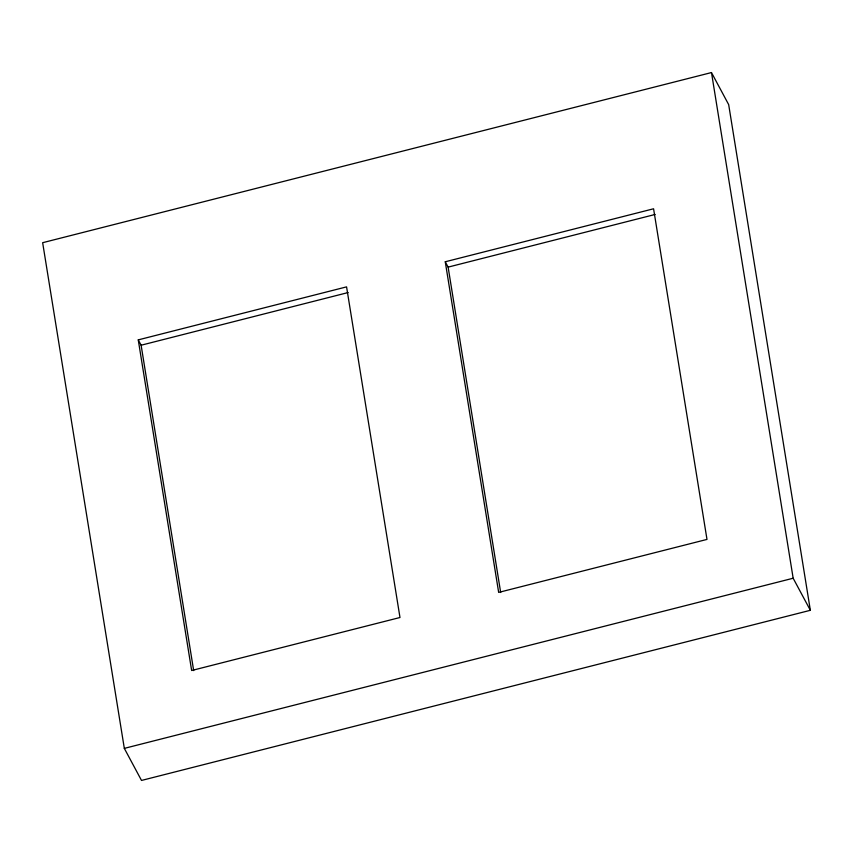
<?xml version="1.0" encoding="UTF-8"?>
<svg xmlns="http://www.w3.org/2000/svg" width="853" height="853" viewBox="0 0 853 853"><rect width="100%" height="100%" fill="white"/><g stroke="black" fill="none" stroke-linecap="round" stroke-linejoin="round"><path stroke-width="1.28" d="M711.487 72.558L42.65 242.7L124.325 748.38L141.513 780.442L810.35 610.3L728.675 104.62L711.487 72.558L793.162 578.238L810.35 610.3M138.25 339.878L346.574 286.875L399.982 617.508L191.648 670.511L138.25 339.878L141.118 345.22L193.674 670.607M445.255 261.775L653.579 208.782L706.988 539.416L498.664 592.409L445.255 261.775L448.124 267.117L500.679 592.504M141.118 345.22L348.152 292.547M448.124 267.117L655.157 214.455M124.325 748.38L793.162 578.238"/></g></svg>
